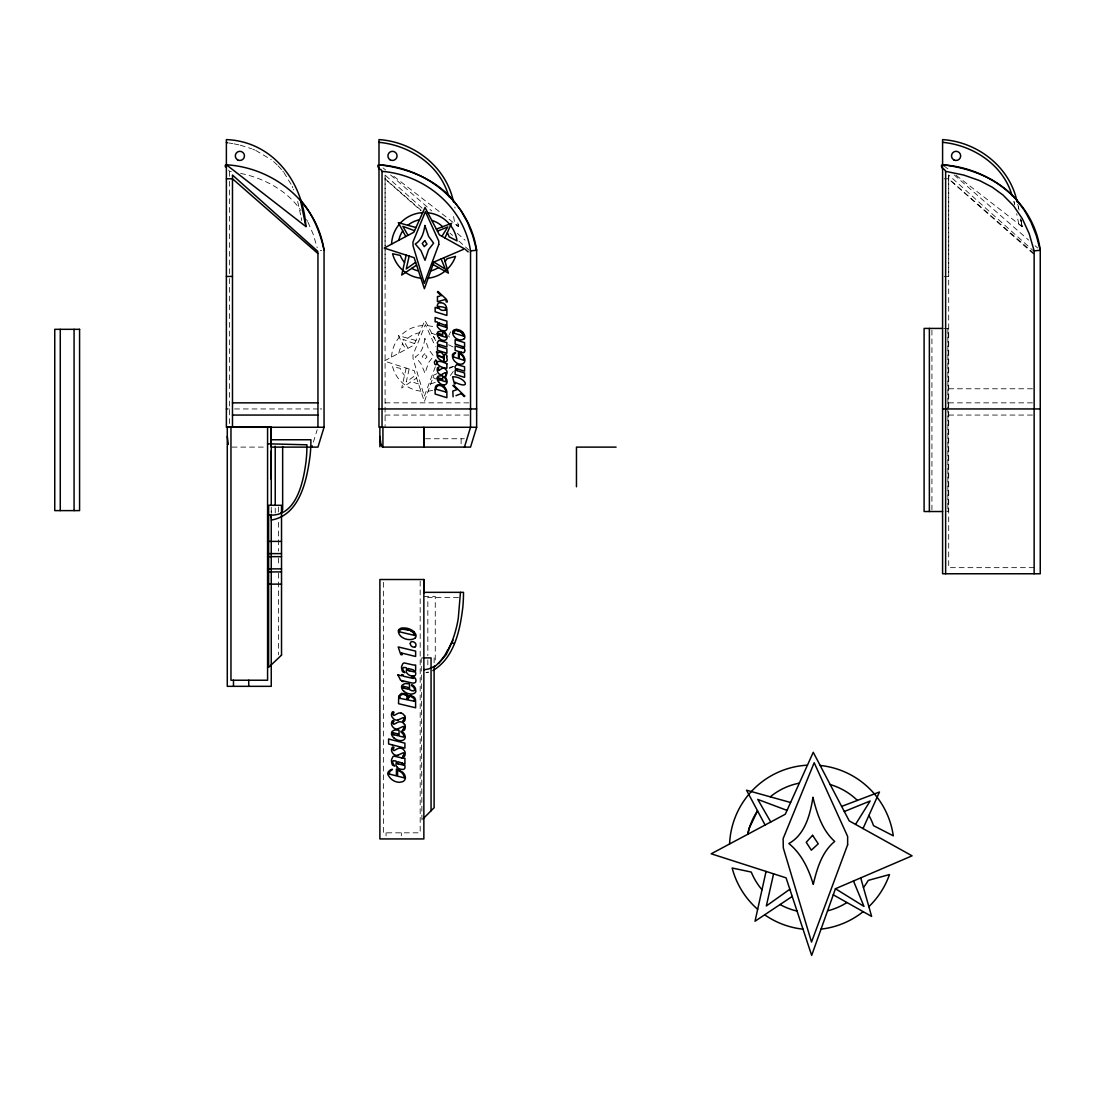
<?xml version="1.0" encoding="UTF-8"?>
<svg xmlns="http://www.w3.org/2000/svg" width="1095" height="1095" viewBox="0 0 1095 1095"><rect width="100%" height="100%" fill="white"/><g stroke="black" fill="none" stroke-linecap="round" stroke-linejoin="round"><path stroke-width="0.75" stroke-dasharray="5 3.75" d="M271.259 513.35L271.259 511.009M275.228 513.076L275.228 507.834M385.084 276.446L385.084 247.388M385.084 245.691L385.084 179.032L420.74 210.514M422.013 208.091L385.084 175.063L385.084 178.786L422.068 211.143M427.83 659.915L427.83 666.609M1034.145 253.561L948.694 178.786L948.694 175.063L1032.722 250.235M406.149 368.071L401.728 388L416.606 378.076M409.16 369.042L406.259 381.895L415.648 375.202M313.362 442.147L317.18 429.746M435.317 366.743L424.326 396.335L413.048 358.695L412.966 354.958L425.394 324.585L435.249 346.321M448.95 335.207L450.634 331.785M436.96 373.682L433.894 374.996L424.395 401.673L414.143 370.644L384.208 361.021L413.842 345.199L425.024 320.424L435.632 340.641M449.224 368.413L453.823 366.442M449.402 367.468L452.714 366.633M320.315 250.645L321.684 250.495M944.109 178.786L948.694 178.786M944.109 276.446L948.694 276.446L948.694 179.032L1034.008 254.368M943.986 328.418L948.188 328.418L948.188 511.529L943.986 511.529M948.694 388.78L1032.434 388.78M385.084 402.85L470.535 402.85M948.694 402.85L1034.145 402.85M228.595 408.955L229.43 408.955M234.535 408.955L317.947 408.955M320.192 408.955L321.793 408.955M385.084 415.06L470.535 415.06M948.694 415.06L1032.434 415.06M425.544 438.753L464.321 438.753M232.044 447.102L266.14 447.102M1034.145 567.662L948.694 567.662L948.694 410.474M423.861 596.405L435.262 596.405L435.262 661.407A6.105 6.105 0 0 1 435.153 662.516M458.531 597.405L427.83 597.405L427.83 655.7M421.917 819.95L421.233 657.89M228.65 170.108L229.43 171.354L231.305 171.641M228.923 142.993L232.729 143.596M233.988 143.828L239.011 144.882M240.613 173.366C263.525 178.129 285.795 189.709 299.797 208.926M240.27 145.183L251.645 148.728M415.963 340.504L398.334 335.59L405.766 349.51M414.54 343.652L402.823 339.272L408.024 348.306M252.671 149.139L254.697 149.974M255.71 150.412L271.368 159.76M448.553 344.802L453.193 346.978M433.031 377.433L435.81 379.007M1019.445 224.53L1022.073 226.569L1020.91 219.985M1018.815 224.037L1017.228 216.523M943.931 165.838L949.324 170.026M956.058 175.268L1022.087 226.569L1020.868 219.78M383.031 167.932L385.714 170.026M393.803 176.309L458.476 226.569L457.6 221.628M273.599 161.581L277.582 165.263M954.156 174.913L1028.684 240.133M1035.103 245.745L1037.677 248.004M390.545 174.913L431.663 210.897M457.368 233.386L465.074 240.133M465.307 248.976L470.535 253.561M465.307 249.865L467.866 252.124M450.018 233.153L452.563 235.425M458.928 241.119L470.385 251.371M278.198 165.879L281.702 169.766M282.811 171.121L283.359 171.805M283.879 172.504L291.53 185.028M300.358 209.706L300.933 210.486M433.565 336.535L434.825 338.725M306.573 219.52L307.544 221.327M308.01 222.23L313.266 234.453L317.221 247.771M292.187 186.41L292.83 187.806M293.433 189.216L293.734 189.914M297.689 201.466L301.125 217.097M1017.761 204.149L1018.692 208.118L1018.254 206.161M454.836 206.969L455.096 208.118M1018.432 206.955L1019.103 210.172M1021.868 225.502L1022.087 226.569L1021.389 222.86M458.134 224.831L458.476 226.569L454.836 223.736L453.303 214.784M457.778 222.86L458.476 226.569L457.587 221.696M1016.694 213.635L1017.022 215.373M1021.416 223.052L1021.649 224.324M301.221 217.672L301.7 220.56M1020.691 218.726L1021.183 221.696M948.694 175.063L948.694 408.955M947.859 328.418L947.859 511.529M931.927 330.101L931.927 509.832M461.118 438.753L461.118 447.116M434.113 657.89L434.113 662.995M420.179 581.199L420.179 832.83L383.565 832.83L383.565 579.515M401.331 832.83L401.331 835.882M386.07 832.83L386.07 835.882M385.084 175.063L385.084 247.963M385.084 249.66L385.084 427.269M278.472 506.999L278.472 512.09M278.472 522.288L278.472 551.168M278.472 557.957L278.472 566.457M278.472 573.246L278.472 654.796M271.259 507.122L271.259 513.952M229.43 171.354L229.43 179.607M229.43 181.25L229.43 275.31M229.43 278.609L229.43 427.269M432.662 390.313A32.918 32.918 0 0 1 428.145 391.148M420.918 391.175A32.918 32.918 0 0 1 392.585 366.702L400.222 368.331A26.171 26.171 0 0 0 404.52 375.407M391.558 357.093A32.918 32.918 0 0 1 422.697 325.571M427.789 325.694A32.918 32.918 0 0 1 435.372 327.391M448.457 335.932A32.918 32.918 0 0 1 449.484 337.082M435.249 382.278A26.171 26.171 0 0 1 430.746 383.839M418.536 383.934A26.171 26.171 0 0 1 411.747 381.32M398.799 353.22A26.171 26.171 0 0 1 402.741 343.83M407.819 338.232A26.171 26.171 0 0 1 419.453 332.757M431.786 333.332A26.171 26.171 0 0 1 435.495 334.728M453.248 371.438A35.204 35.204 0 0 1 448.676 377.337M424.901 338.464C423.792 345.308 421.794 353.302 415.265 356.915L420.945 363.595L425.024 373.258L428.569 362.596L433.606 356.08L428.583 349.264L424.901 338.464M424.75 353.63L422.218 356.422L424.258 359.584L427.023 357.025L424.75 353.63M428.419 672.152L426.147 672.549L428.419 672.152M1014.175 202.438L1013.902 201.466A122.476 122.476 0 0 1 1014.682 204.409L1014.175 202.438"/><path stroke-width="1.5" d="M226.378 142.323L227.65 142.815M232.482 427.269L232.482 175.063L317.783 251.371L317.796 253.438M271.259 518.127L271.259 514.91L271.259 686.332L227.281 686.332L227.281 426.913L271.259 426.913L271.259 443.803M271.259 479.309L271.259 450.688M378.979 142.323C409.256 145.17 439.67 164.756 448.43 195.444M423.861 593.025L423.861 579.515L379.883 579.515L379.883 838.934L423.861 838.934L423.861 579.515M444.255 356.436L444.255 358.749A5.584 5.584 0 0 1 444.159 359.94M942.59 142.323C972.866 145.17 1003.28 164.756 1012.026 195.444M460.461 592.34L458.271 618.374A117.275 117.275 0 0 1 451.633 642.532M464.034 359.926L464.034 359.885A5.283 5.283 0 0 0 463.719 358.174M404.164 777.45L404.164 777.409A5.037 5.037 0 0 0 403.74 775.465A9.444 9.444 0 0 0 399.798 771.263A11.593 11.593 0 0 0 397.622 770.127L397.526 775.328L396.431 774.781M414.403 701.252L399.771 698.309M410.119 643.723C410.379 639.425 417.14 642.368 415.895 645.79A1.779 1.779 0 0 1 414.937 647.022M456.328 368.81L457.135 370.685M435.988 389.108L436.412 387.096A2.751 2.751 0 0 1 437.466 386.001L437.713 385.878M438.151 324.572L439.232 323.08L445.227 325.256A5.051 5.051 0 0 1 446.322 327.022M401.81 674.547L403.247 674.89M403.165 681.637L401.838 681.336M455.301 383.839L454.493 383.839A4.271 4.271 0 0 1 454.22 383.113L452.591 376.817C464.403 376.256 473.026 390.751 455 382.292L455.233 383.414M403.507 764.967L403.521 764.871A3.394 3.394 0 0 0 402.399 763.133L397.964 761.737A2.779 2.779 0 0 0 397.225 763.119L397.772 763.721A7.761 7.761 0 0 0 398.429 763.927L403.439 765.077M402.125 654.783L400.866 654.673A5.01 5.01 0 0 1 400.496 653.797L398.197 646.94L415.635 651.114L415.635 656.48L401.701 653.044M437.233 354.753L437.316 353.781A1.82 1.82 0 0 0 436.973 352.576M436.385 352.001L436.823 352.7M464.718 350.77L464.526 351.604A1.588 1.588 0 0 1 463.637 352.494M437.124 363.567L435.947 364.799A1.67 1.67 0 0 1 434.866 364.074L434.469 362.732A5.721 5.721 0 0 1 434.455 361.952L435.618 360.323M437.247 333.729L437.466 332.743A2.902 2.902 0 0 1 438.178 331.689L442.626 331.21L442.695 336.384L446.048 337.328L445.884 335.221A7.487 7.487 0 0 0 444.324 333.058A5.968 5.968 0 0 1 443.927 332.62L444.228 331.922L445.364 332.853A8.349 8.349 0 0 1 446.733 335.275L447.088 336.685A4.421 4.421 0 0 1 447.102 337.616L446.952 338.369A2.861 2.861 0 0 1 446.171 339.573A3.066 3.066 0 0 1 444.844 340.299L444.351 340.394A6.597 6.597 0 0 1 438.972 337.849M437.247 378.186L437.466 377.2A2.902 2.902 0 0 1 438.178 376.146L442.626 375.653L442.695 380.841L446.048 381.785L445.884 379.678A7.487 7.487 0 0 0 444.324 377.515A5.968 5.968 0 0 1 443.927 377.077L444.228 376.379L445.364 377.296A8.349 8.349 0 0 1 446.733 379.732L447.088 381.128A4.421 4.421 0 0 1 447.102 382.073L446.952 382.826A2.861 2.861 0 0 1 446.171 384.03A3.066 3.066 0 0 1 444.844 384.742L444.351 384.838M406.149 255.121L401.728 275.05L416.606 265.127M766.062 871.415L755.03 921.237L792.205 896.435M409.16 256.093L406.259 268.946L415.648 262.252M773.59 873.837L766.336 905.962L789.823 889.236M459.257 358.024L459.325 353.48A7.87 7.87 0 0 1 460.899 354.424A7.87 7.87 0 0 1 463.76 358.147M438.63 344.665L439.437 346.54M311.842 447.116L312.226 445.87M305.437 224.324L300.454 200.015C312.773 214.196 320.205 232.003 324.052 250.249L324.052 427.269L317.947 447.116L271.259 447.116L271.245 427.269M464.444 447.116L470.535 427.269L470.535 250.892C463.965 207.352 425.188 174.83 382.032 171.354L380.718 169.26M453.631 202.096L453.029 199.974L460.954 210.569L467.51 222.463L472.753 235.685L476.64 250.249L476.64 427.269L470.535 447.116L382.935 447.102L382.935 427.255M443.229 357.504L438.342 355.218M433.894 262.047L424.395 288.724L414.143 257.695L384.208 248.072L413.842 232.249L425.024 207.475L439.41 234.919L464.554 248.88L433.894 262.047L445.309 269.11L441.121 258.954M835.444 888.729L811.669 955.415L786.073 877.848L711.202 853.799L785.293 814.228L813.256 752.292L849.241 820.908L912.067 855.825L835.444 888.729L863.969 906.4L853.484 880.982M453.015 640.082L446.267 654.536L438.52 663.515M432.895 670.564C454.493 657.698 460.092 630.049 462.856 606.904A160.951 160.951 0 0 0 463.5 592.34L423.861 592.34M444.926 237.985L451.51 223.366L436.371 229.115M863.011 828.559L879.463 792.013L841.631 806.399M448.019 650.019L451.551 642.491L454.37 643.655M441.928 236.315L447.787 226.952L437.439 231.168M855.523 824.398L870.155 800.993L844.313 811.518M403.124 680.871L410.734 682.705A21.284 21.284 0 0 0 411.747 682.924L413.061 683.088A3.641 3.641 0 0 0 414.923 682.691L415.197 682.5A1.889 1.889 0 0 0 415.785 681.747L415.949 680.269A4.134 4.134 0 0 0 415.457 678.681L414.663 677.613A7.419 7.419 0 0 0 412.856 676.217L411.515 676.067L412.336 677.066A5.393 5.393 0 0 1 413.513 677.832M407.066 698.5C408.887 695.571 403.713 693.286 401.427 694.613M464.116 338.697C459.818 342.42 451.797 337.233 452.714 331.744A2.765 2.765 0 0 1 453.768 330.142L453.96 330.033A4.64 4.64 0 0 1 456.629 329.472M423.026 818.841L434.113 807.74L434.113 666.403L434.825 665.938M414.964 638.207C409.393 641.916 398.238 638.043 398.293 630.706A2.902 2.902 0 0 1 399.018 629.351L400.797 628.297A7.542 7.542 0 0 1 402.152 627.969L405.793 628.051A15.494 15.494 0 0 1 414.143 631.815M438.164 306.655C440.998 314.566 453.59 307.681 439.478 306.614M446.062 375.982L447.116 372.67A5.311 5.311 0 0 0 446.445 370.343L445.159 368.851A3.299 3.299 0 0 0 444.543 368.495A3.449 3.449 0 0 0 443.995 368.317M438.342 333.51L438.37 334.947L441.723 336.083L441.723 334.454L438.671 333.523M438.342 377.953L438.37 379.404L441.723 380.526L441.723 378.911L438.671 377.98M393.037 732.815L393.078 734.444L397.745 735.73L397.745 733.883L393.42 732.815M445.104 310.323L445.172 310.296A4.969 4.969 0 0 0 445.733 309.912M439.204 370.315L440.765 369.302A20.531 20.531 0 0 1 441.682 368.686L441.887 368.577A3.258 3.258 0 0 1 444.009 368.262M442.038 374.326L444.556 372.943A17.452 17.452 0 0 1 445.063 372.628L446.267 372.875A3.34 3.34 0 0 1 445.939 374.257L445.692 376.105M455.972 395.678L461.173 393.639M453.097 396.787L452.824 391.079L457.19 389.533L452.837 385.495M398.183 719.88L403.028 717.69A1.807 1.807 0 0 1 403.453 717.608L404.069 718.238A3.244 3.244 0 0 1 403.603 719.798L403.316 720.236A1.957 1.957 0 0 1 402.837 720.661L402.823 721.769L404.219 721.372A3.791 3.791 0 0 0 404.986 720.072L405.232 718.005M398.183 728.695L403.028 726.505A1.807 1.807 0 0 1 403.453 726.409L404.069 727.039A3.244 3.244 0 0 1 403.603 728.613L403.206 729.174A1.957 1.957 0 0 1 402.837 729.475L402.823 730.584L404.219 730.187A3.791 3.791 0 0 0 404.986 728.887L405.232 726.82M398.183 755.044L403.028 752.867A1.807 1.807 0 0 1 403.453 752.771L404.069 753.401A3.244 3.244 0 0 1 403.603 754.961L403.206 755.536A1.957 1.957 0 0 1 402.837 755.824L402.823 756.932L404.219 756.549A3.791 3.791 0 0 0 404.986 755.235L405.232 753.168A5.188 5.188 0 0 0 404.52 750.883L403.288 749.404A5.01 5.01 0 0 0 401.66 748.446A5.667 5.667 0 0 0 400.907 748.241A5.324 5.324 0 0 0 397.978 748.528L397.485 748.761A34.657 34.657 0 0 0 396.404 749.363L394.241 750.499A3.148 3.148 0 0 1 393.803 750.636L392.735 749.459A2.026 2.026 0 0 1 393.023 748.775C395.528 747.529 392.544 745.517 391.846 748.131A4.229 4.229 0 0 0 391.49 749.815A4.845 4.845 0 0 0 391.736 751.321L392.037 752.06A6.57 6.57 0 0 0 392.462 752.785A5.215 5.215 0 0 0 398.224 755.235M403.193 686.373L403.234 687.988L408.12 689.248L408.12 687.427L403.521 686.36M445.446 299.428L437.452 301.741L437.452 296.553A18.163 18.163 0 0 0 439.684 296.184M441.285 295.787L437.384 292.105M438.794 370.452L438.164 369.179A1.971 1.971 0 0 1 438.575 368.44L438.766 367.14L437.685 367.742A4.558 4.558 0 0 0 437.22 369.713A5.324 5.324 0 0 0 437.617 371.684A6.132 6.132 0 0 0 437.918 372.327A3.682 3.682 0 0 0 442.093 374.668M401.974 629.05L410.351 630.419L413.623 632.883L414.745 635.47L399.442 631.801M401.619 693.34L398.731 695.968L398.539 703.688L415.635 707.781L415.566 700.526A4.914 4.914 0 0 0 414.102 697.145L410.94 695.448L408.257 695.941A6.255 6.255 0 0 0 401.687 693.655M470.535 250.892L476.133 250.303M944.314 169.26L945.642 171.354L963.655 175.036L979.792 180.675L992.234 187.177L1003.061 195.074L1013.628 205.887L1022.306 218.671L1029.122 233.495L1034.145 250.892L1039.744 250.303M271.259 520.084C300.345 515.115 307.161 478.939 310.255 454.302A160.951 160.951 0 0 0 310.912 439.752L271.259 439.752M423.861 669.634L424.983 669.592A19.559 19.559 0 0 0 433.784 666.54M226.378 178.786L232.482 178.786L317.947 253.561L317.947 427.269M226.378 276.446L232.482 276.446M942.59 328.418L924.098 328.418L924.098 511.529L942.59 511.529M232.482 402.85L317.947 402.85M226.391 408.955L227.281 408.955M378.979 408.955L476.64 408.955M942.59 408.955L1040.25 408.955M232.482 415.06L317.947 415.06M324.052 427.269L226.378 427.269L226.378 139.585C273.463 141.515 303.123 182.646 305.888 226.569L226.378 164.797C273.613 167.549 316.975 202.479 324.052 250.249M476.64 427.269L378.979 427.269L378.979 139.585C413.54 141.898 445.46 166.235 453.207 200.549M267.577 443.803L306.942 444.803A152.575 152.575 0 0 1 306.135 460.625C303.438 482.115 296.239 518.414 267.577 514.91M616.102 447.116L576.463 447.116L576.463 486.755M267.577 541.395L281.524 541.395M267.577 553.605L281.524 553.605M267.577 556.657L281.524 556.657M267.577 568.866L281.524 568.866M267.577 571.918L281.524 571.918M267.577 584.128L281.524 584.128M422.875 657.89L431.06 657.89L431.06 810.793M438.383 306.326L439.109 306.49M440.56 302.699C447.047 302.713 447.006 309.748 446.883 311.048L446.883 315.428L435.139 311.76L435.139 307.38L438.315 308.434A3.436 3.436 0 0 1 440.546 302.48M443.721 330.841L442.667 330.704A7.323 7.323 0 0 1 438.452 328.021C434.907 325.68 440.874 320.999 435.139 321.862L435.139 317.482L446.883 321.15L446.883 325.53L445.884 325.229M456.629 329.431L457.82 329.595A9.814 9.814 0 0 1 463.527 333.031M453.453 332.962L463.965 336.233L461.365 332.004L455.821 330.334A2.56 2.56 0 0 0 453.371 332.798A2.628 2.628 0 0 1 456.259 330.416M411.611 675.943C418.933 677.381 413.869 669.374 415.635 670.291L415.635 665.007A10.444 10.444 0 0 1 412.774 664.87L404.452 662.981A2.477 2.477 0 0 0 402.987 663.461L401.66 666.266A11.853 11.853 0 0 0 401.578 668.251L402.166 670.811A7.159 7.159 0 0 0 402.782 671.878L404.917 672.7L403.165 670.167A3.394 3.394 0 0 1 402.905 669.428A3.49 3.49 0 0 1 402.823 668.374L403.412 667.457A1.779 1.779 0 0 1 403.987 667.457A11.525 11.525 0 0 1 404.411 667.539C409.475 667.033 403.932 671.208 407.668 673.904A6.775 6.775 0 0 0 411.624 675.889M409.749 670.852L413.486 671.741A1.369 1.369 0 0 0 414.197 671.796M401.906 680.584L400.592 680.269A51.095 51.095 0 0 0 397.677 674.739L401.838 675.848A8.637 8.637 0 0 0 401.824 674.739M403.152 676.135L412.569 678.325A14.988 14.988 0 0 0 413.143 678.448L413.773 678.12M409.571 670.811L408.722 670.592A7.076 7.076 0 0 1 408.148 670.427L407.641 669.88M404.137 777.847L389.368 774.055M402.07 757.986L394.241 756.166A2.217 2.217 0 0 0 393.009 756.549L391.572 759.506A12.784 12.784 0 0 0 391.504 761.518L392.065 764.118A7.391 7.391 0 0 0 392.653 765.213L394.679 766.035L393.023 763.475A3.614 3.614 0 0 1 392.763 762.709A3.764 3.764 0 0 1 392.681 761.655L393.242 760.71A1.601 1.601 0 0 1 393.803 760.724A16.274 16.274 0 0 1 394.419 760.847C398.908 760.327 393.748 764.857 397.321 767.253M439.081 344.542L446.883 347.019L446.883 342.639L438.903 340.422L437.233 342.667L438.547 346.253L437.452 345.91L437.452 350.29L446.883 353.233L446.883 348.853L439.738 346.65M456.779 368.686L464.581 371.164L464.581 366.784L456.67 364.567L454.918 366.811L456.232 370.397L455.15 370.055L455.15 374.435L464.581 377.378L464.581 372.998L457.423 370.794M445.501 327.145L438.397 324.887A2.217 2.217 0 0 0 439.109 325.064L439.027 325.147M415.963 227.555L398.334 222.641L405.766 236.561M790.59 802.498L746.53 790.207L765.104 825.014M455.561 344.172L462.637 346.54M442.599 357.531A2.71 2.71 0 0 0 443.01 357.654A3.217 3.217 0 0 1 442.599 357.545L438.246 356.121M464.006 360.282L453.385 356.929M435.988 389.204L446.035 392.051A6.351 6.351 0 0 0 445.651 389.929A7.473 7.473 0 0 0 443.584 387.233A6.666 6.666 0 0 1 446.117 391.955L446.035 392.051M443.913 360.077C444.474 357.846 443.557 351.153 438.903 352.303A1.574 1.574 0 0 0 437.973 353.151L436.891 351.673M461.282 352.262L455.15 350.345L455.15 345.965L462.446 348.292A5.037 5.037 0 0 0 463.144 348.47M414.54 230.703L402.823 226.323L408.024 235.357M787.031 810.382L757.754 799.405L770.757 821.989M460.352 353.192L458.463 352.371L458.463 357.175M433.031 264.484L448.375 273.12L444.009 257.708M833.268 894.82L871.62 916.419L860.711 877.875M437.973 291.421L445.829 298.771A14.139 14.139 0 0 1 446.527 299.51L447.403 301.96L446.048 301.823M1016.817 200.549C1009.07 166.235 977.137 141.898 942.59 139.585L942.59 573.766L1040.25 573.766L1040.25 250.249C1033.913 201.603 989.606 167.795 942.59 164.797C970.074 167.918 998.161 178.526 1016.571 199.906M452.755 199.66C434.387 178.471 406.354 167.809 378.979 164.797C426.215 167.549 469.577 202.479 476.64 250.249M414.047 631.924L415.429 633.704A3.764 3.764 0 0 1 415.06 638.289M461.337 393.611L463.856 396.171M453.617 385.166L464.608 395.842M404.52 715.719L403.288 714.241A5.01 5.01 0 0 0 401.66 713.269A5.667 5.667 0 0 0 400.907 713.064M404.52 724.534L403.288 723.042A5.01 5.01 0 0 0 401.66 722.084A5.667 5.667 0 0 0 400.907 721.879A5.324 5.324 0 0 0 397.978 722.18L397.485 722.413A34.657 34.657 0 0 0 396.404 723.001L394.241 724.137A3.148 3.148 0 0 1 393.803 724.274L392.735 723.097A2.026 2.026 0 0 1 393.023 722.413C395.528 721.181 392.544 719.169 391.846 721.783A4.229 4.229 0 0 0 391.49 723.466A4.845 4.845 0 0 0 391.736 724.972L392.037 725.711A6.57 6.57 0 0 0 392.462 726.437A5.215 5.215 0 0 0 398.224 728.873M401.509 653.003L402.07 654.386M1011.821 194.842L1012.095 195.649M448.211 194.842L448.471 195.594A122.476 122.476 0 0 1 448.841 196.607M464.691 396.007L464.417 396.554A1.957 1.957 0 0 1 463.869 396.171M380.909 444.433L379.883 436.508M228.308 444.433L227.281 436.508M408.654 697.104L408.339 699.034L406.97 698.815M1017.241 202.096L1016.653 199.988L1024.55 210.569L1031.12 222.463L1036.349 235.685L1040.25 250.249M305.656 225.502L305.888 226.569M389.341 773.795L389.505 772.399A3.299 3.299 0 0 1 390.367 770.962C397.389 766.787 383.866 770.989 388.862 776.04A9.787 9.787 0 0 0 390.833 778.641L392.174 779.777A13.085 13.085 0 0 0 396.718 781.939A11.347 11.347 0 0 0 399.784 782.295L402.741 781.638A4.394 4.394 0 0 0 405.424 777.696M453.371 356.669L453.631 355.013A2.97 2.97 0 0 1 454.808 353.589C458.134 351.427 450.894 353.137 452.522 356.313A5.708 5.708 0 0 0 452.687 357.641L453.015 358.681A8.897 8.897 0 0 0 454.986 361.569L456.724 362.979A8.281 8.281 0 0 0 458.668 363.882A6.748 6.748 0 0 0 460.598 364.197A5.543 5.543 0 0 0 461.556 364.129L462.172 363.992A3.901 3.901 0 0 0 463.007 363.622M437.233 355.122C435.742 359.379 449.949 366.25 446.746 357.613A2.464 2.464 0 0 1 446.733 357.107M1034.145 250.892L1034.145 573.766M945.642 171.354L945.642 573.766M929.368 328.418L929.368 511.529M455.15 344.049L455.15 339.71L464.581 342.667L464.581 346.992L463.39 346.622A6.269 6.269 0 0 1 464.786 350.783M435.139 389.82L435.139 394.022L446.883 397.69L446.87 392.147A6.625 6.625 0 0 0 446.746 391.079C445.911 387.082 441.312 383.428 437.22 385.043A3.394 3.394 0 0 0 435.427 386.987A12.401 12.401 0 0 0 435.18 389.82M396.431 774.329L396.431 768.882L402.563 772.153A9.745 9.745 0 0 1 404.794 775.205L405.246 776.656A5.407 5.407 0 0 1 405.355 777.696M382.032 171.354L382.032 427.269M379.883 426.913L379.883 446.76M282.661 446.486L282.661 508.805A6.105 6.105 0 0 1 280.867 513.131M275.228 446.226L275.228 505.219M271.259 441.34L271.259 505.082M267.577 426.913L267.577 680.228L230.963 680.228L230.963 426.913M248.729 680.228L248.729 686.332M233.481 680.228L233.481 686.332M74.077 329.321L74.077 510.612M60.266 329.321L60.266 510.612M379.65 169.383A5.845 2.313 42.2 0 1 377.994 165.14M225.515 167.001A5.845 2.313 42.2 0 1 225.392 165.14M943.26 169.383A5.845 2.313 42.2 0 1 941.59 165.14M382.689 447.39A4.257 4.257 0 0 1 381.238 444.419M868.855 906.66A82.289 82.289 0 0 0 889.468 874.563L868.267 880.38A65.413 65.413 0 0 1 863.449 887.511M863.161 911.656A82.289 82.289 0 0 1 821.045 929.121M803.005 929.162A82.289 82.289 0 0 1 764.68 914.804M757.672 909.315A82.289 82.289 0 0 1 732.158 868.006L751.252 872.058A65.413 65.413 0 0 0 761.997 889.742M729.585 843.985A82.289 82.289 0 0 1 807.439 765.172M820.169 765.473A82.289 82.289 0 0 1 893.287 835.813L873.536 825.657A65.413 65.413 0 0 0 868.91 815.433M846.941 902.526A65.413 65.413 0 0 1 827.56 910.835M797.037 911.067A65.413 65.413 0 0 1 780.064 904.538M770.25 796.831A65.413 65.413 0 0 1 799.336 783.13M830.174 784.554A65.413 65.413 0 0 1 857.385 800.404M428.145 278.198A32.918 32.918 0 0 0 455.506 256.381L447.034 258.707A26.171 26.171 0 0 1 445.104 261.554M420.918 278.226A32.918 32.918 0 0 1 392.585 253.753L400.222 255.381A26.171 26.171 0 0 0 404.52 262.458M391.558 244.144A32.918 32.918 0 0 1 422.697 212.622M427.789 212.745A32.918 32.918 0 0 1 457.039 240.886L449.128 236.821A26.171 26.171 0 0 0 447.294 232.729M438.493 267.563A26.171 26.171 0 0 1 430.746 270.889M418.536 270.985A26.171 26.171 0 0 1 411.747 268.371M398.799 240.284A26.171 26.171 0 0 1 402.741 230.894M407.819 225.283A26.171 26.171 0 0 1 419.453 219.808M431.786 220.382A26.171 26.171 0 0 1 442.667 226.72M437.644 385.604A5.899 5.899 0 0 1 443.434 387.37M438.903 382.333A5.968 5.968 0 0 1 437.151 378.186M444.351 384.975A6.597 6.597 0 0 1 438.972 382.292M439.246 379.746A6.31 6.31 0 0 1 438.411 379.445M435.837 360.05A3.039 3.039 0 0 1 436.85 363.472M444.652 354.438A1.916 1.916 0 0 1 446.952 356.655M444.351 356.286A2.272 2.272 0 0 1 444.584 354.575M438.903 337.876A5.968 5.968 0 0 1 437.151 333.729M439.246 335.289A6.31 6.31 0 0 1 438.411 335.002M438.041 324.517A2.56 2.56 0 0 1 439.287 323.176M445.939 325.16A3.408 3.408 0 0 1 443.708 331.237M445.364 299.537A2.56 2.56 0 0 1 446.377 300.851M463.281 333.291A4.722 4.722 0 0 1 464.389 338.82M464.02 336.233A4.599 4.599 0 0 0 462.939 333.66A8.445 8.445 0 0 0 457.272 330.444M462.46 346.759A2.97 2.97 0 0 1 463.39 348.169M463.637 352.672A5.283 5.283 0 0 1 461.324 352.166M460.324 353.22A8.993 8.993 0 0 1 464.485 357.955A6.625 6.625 0 0 1 464.896 360.145A3.969 3.969 0 0 1 463.048 363.677M447.691 649.855A46.168 46.168 0 0 1 435.071 666.239M402.399 763.147A3.299 3.299 0 0 1 403.603 764.885M397.28 767.294A6.351 6.351 0 0 0 401.085 769.292C408.161 770.77 403.152 762.709 404.917 763.598L404.917 758.219A9.8 9.8 0 0 1 402.057 758.055M398.443 763.845A2.724 2.724 0 0 1 397.129 763.379M393.748 737.825A7.774 7.774 0 0 1 391.928 735.416L391.64 734.567A4.216 4.216 0 0 1 391.517 733.061L391.682 732.295A3.107 3.107 0 0 1 392.243 731.309L394.665 729.927L399.004 730.201L399.1 736.073L403.754 737.154L403.521 734.759A7.843 7.843 0 0 0 402.235 733.089L401.372 732.295A8.582 8.582 0 0 1 400.866 731.857L401.222 731.008L402.809 732.062A9.171 9.171 0 0 1 404.712 734.827L405.205 736.415A4.093 4.093 0 0 1 405.218 737.469L405.136 737.907A3.052 3.052 0 0 1 404.575 739.057L404.274 739.385A4.161 4.161 0 0 1 402.987 740.234L401.386 740.617A9.978 9.978 0 0 1 393.83 737.756M394.022 734.759A7.542 7.542 0 0 1 393.146 734.499M404.616 724.37A5.324 5.324 0 0 1 405.342 726.724M398.224 720.058A5.215 5.215 0 0 1 392.544 717.567A6.57 6.57 0 0 1 392.037 716.896L391.736 716.157A4.845 4.845 0 0 1 391.49 714.652A4.229 4.229 0 0 1 391.859 712.968C392.393 710.272 395.665 712.516 393.023 713.598A2.026 2.026 0 0 0 392.735 714.282L393.803 715.473A3.148 3.148 0 0 0 394.241 715.336L396.404 714.2A34.657 34.657 0 0 1 397.485 713.598L397.978 713.365A5.324 5.324 0 0 1 400.921 713.023M404.616 715.569A5.324 5.324 0 0 1 405.342 717.909M399.237 631.596A3.025 3.025 0 0 1 401.988 629.255M413.253 632.636A4.64 4.64 0 0 1 414.868 635.456M405.396 629.173A13.236 13.236 0 0 1 413.417 632.445M414.909 646.967A3.436 3.436 0 0 1 410.379 643.723M407.573 669.812A2.696 2.696 0 0 1 408.394 668.525L413.061 669.757A3.244 3.244 0 0 1 414.252 671.563M408.722 670.496A2.354 2.354 0 0 1 407.491 670.058M403.932 691.315A7.72 7.72 0 0 1 402.016 688.933L401.66 687.838A3.846 3.846 0 0 1 401.591 686.62L401.66 686.236A2.998 2.998 0 0 1 402.111 685.196L404.904 683.526L409.434 683.8L409.544 689.59C415.539 693.272 415.949 688.495 411.925 685.867A8.87 8.87 0 0 1 411.391 685.443L411.761 684.608L413.417 685.634A9.047 9.047 0 0 1 415.416 688.358L415.854 691.397A2.943 2.943 0 0 1 415.265 692.533L414.964 692.848A4.312 4.312 0 0 1 413.896 693.559L411.939 694.066A10.786 10.786 0 0 1 403.987 691.246M404.219 688.29A8.267 8.267 0 0 1 403.302 688.03M408.503 696.872A3.258 3.258 0 0 1 413.226 698.104M413.664 697.679A6.022 6.022 0 0 1 414.293 701.238M399.88 698.049A4.038 4.038 0 0 1 401.208 694.353M408.613 697.05A2.669 2.669 0 0 1 411.118 696.42A4.531 4.531 0 0 1 413.431 697.802M406.136 695.503A2.204 2.204 0 0 1 407.381 698.555M401.4 694.517A5.037 5.037 0 0 1 406.136 695.352M424.901 225.515C423.792 232.359 421.794 240.352 415.265 243.966L420.945 250.645L425.024 260.309L428.569 249.646L433.606 243.131L428.583 236.315L424.901 225.515M812.955 797.42C810.163 814.502 805.195 834.499 788.852 843.533C801.526 853.744 808.74 869.074 813.256 884.39C816.938 868.841 821.839 851.937 834.718 841.439C822.112 830.215 816.911 813.284 812.955 797.42M749.295 828.107L747.707 834.308A65.413 65.413 0 0 1 757.535 810.834L749.295 828.107M438.78 244.459L424.326 283.386L413.048 245.745L412.966 242.009L425.394 211.636L438.78 241.133L438.78 244.459M847.639 844.751L811.518 942.056L783.308 847.968L783.13 838.647L814.174 762.722L847.639 836.457L847.639 844.751M424.75 240.681L422.218 243.473L424.258 246.635L427.023 244.075L424.75 240.681M812.572 835.307L806.235 842.288L811.34 850.185L818.239 843.793L812.572 835.307M281.524 655.138L268.631 667.348L268.631 505.288L281.524 505.288L281.524 655.138M79.579 329.321L54.75 329.321L54.75 510.612L79.579 510.612L79.579 329.321M392.202 744.833L388.588 743.97L388.588 739.015L404.917 743.163L404.917 748.131L392.202 744.833M446.883 363.841C432.758 356.614 435.126 367.482 446.883 368.221L446.883 363.841M423.861 447.116L423.833 427.269L423.861 447.102M237.588 159.87A4.599 4.599 0 0 0 244.472 155.887A4.599 4.599 0 0 0 237.588 151.918A4.599 4.599 0 0 0 237.588 159.87M390.19 159.87A4.599 4.599 0 0 0 397.074 155.887A4.599 4.599 0 0 0 390.19 151.918A4.599 4.599 0 0 0 390.19 159.87M953.786 159.87A4.599 4.599 0 0 0 960.685 155.887A4.599 4.599 0 0 0 953.786 151.918A4.599 4.599 0 0 0 953.786 159.87"/></g></svg>
